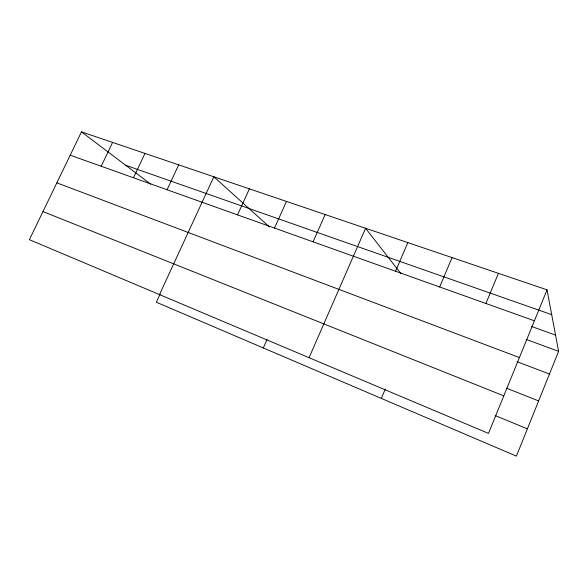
<?xml version="1.0" encoding="UTF-8"?>
<svg xmlns="http://www.w3.org/2000/svg" width="588" height="588" viewBox="0 0 588 588"><rect width="100%" height="100%" fill="white"/><g stroke="black" fill="none" stroke-linecap="round" stroke-linejoin="round"><path stroke-width="0.88" d="M547.031 289.825L488.488 433.4L29.4 239.684L81.467 131.866L547.031 289.825L558.6 351.337L516.396 456.134L156.342 302.232L160.09 294.103M485.894 303.474L498.418 273.332M381.325 398.399L385.258 389.131M439.655 286.981L452.076 257.61M395.533 271.244L407.844 242.601M309.067 357.695L365.582 228.269L401.016 273.743M263.306 347.949L267.033 339.555M313.081 241.83L325.164 214.554M274.5 228.071L286.474 201.427M237.545 214.885L249.4 188.844M159.51 294.581L213.841 176.782L269.444 226.939M167.073 189.748L178.701 164.861M133.476 177.767L144.979 153.417M101.209 166.257L112.595 142.428M125.648 165.25L551.698 314.654M70.2 155.195L534.411 320.783M531.677 326.509L555.55 335.109M526.201 339.43L558.6 351.337M56.845 182.853L519.41 357.563M517.109 361.723L549.464 374.027M506.334 388.146L538.63 400.913M42.968 211.577L503.798 395.849M495.155 415.562L527.392 428.836M81.467 131.866L150.653 184.14"/></g></svg>
